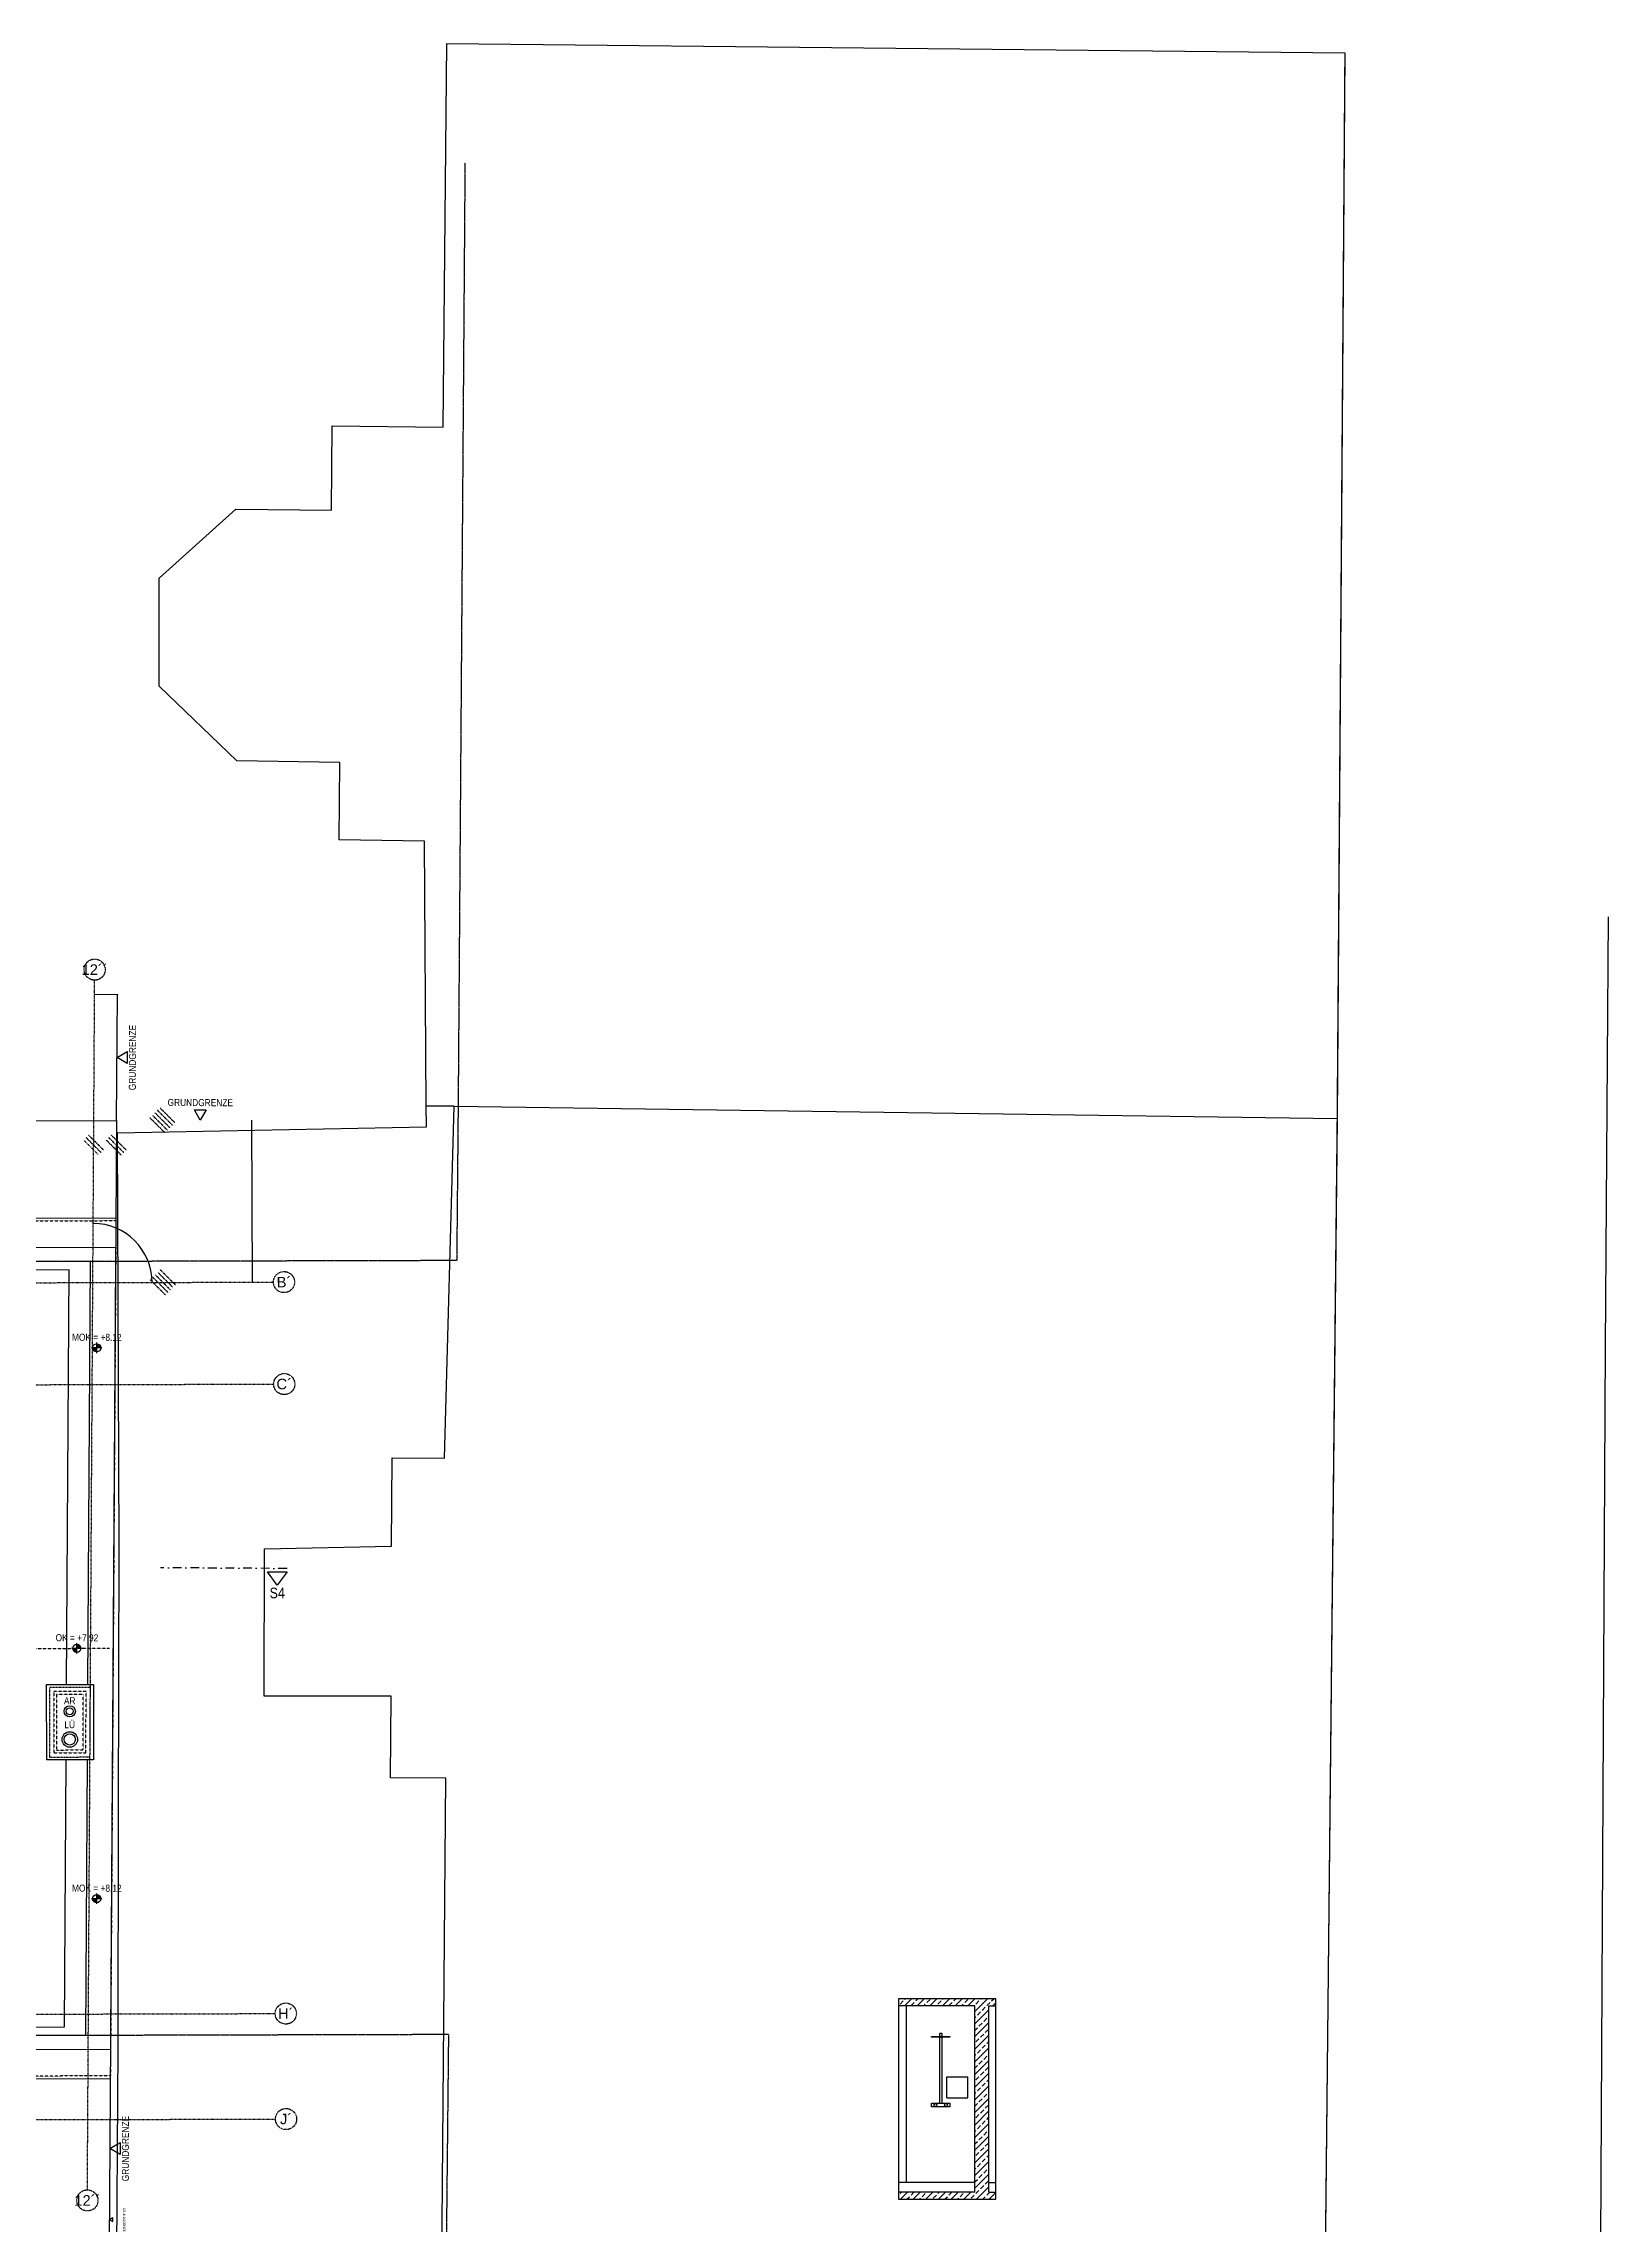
# Model space of a CAD drawing. Header units: millimetres. Extents: x -1798295 to -1733564, y -52013 to 52701.
# Drawn here: x -1756646 to -1734394, y 6764 to 37771 of the extents above; entities that cross this region are included whole.
import ezdxf
from ezdxf.enums import TextEntityAlignment as Align

# ---------------------------------------------------------------- set-up
doc = ezdxf.new("R2010")
doc.units = ezdxf.units.MM
for name, pattern in [('DASHDOT', [1, 0.5, -0.25, 0, -0.25]), ('HIDDEN2', [0.1875, 0.125, -0.0625]), ('STRICHLINIE', [0.75, 0.5, -0.25]), ('STRICHPUNKT', [1, 0.5, -0.25, 0, -0.25]), ('STRICHPUNKTX2', [2, 1, -0.5, 0, -0.5])]:
    doc.linetypes.add(name, pattern=pattern)
for name, color, linetype in [('01-ANS-G00-L03-M0', 8, 'Continuous'), ('01-BFL-G00-L03-M0', 10, 'Continuous'), ('01-HID-G00-L03-ENTWÄSSERUNG', 8, 'HIDDEN2'), ('01-SCH-G00-L03-M0', 8, 'STRICHPUNKTX2'), ('01-SYM-G00-L03-M0', 8, 'Continuous'), ('01-TXT---------M0', 1, 'Continuous'), ('02-ANS-G00-L03-M0', 8, 'Continuous'), ('02-AXO-G00-L03-M0', 8, 'STRICHPUNKT'), ('02-DIM-G00-L03-ACHSEN', 8, 'Continuous'), ('02-FIL-G00-L03-STB', 8, 'Continuous'), ('02-HID-G00-L03-M0', 8, 'HIDDEN2'), ('02-TWA-G00-L03-M0', 4, 'Continuous'), ('02-TWB-G00-L03-M0', 5, 'Continuous'), ('02-ZWA-G00-L03-M0', 2, 'Continuous'), ('03-SYM-G00-L03-M0', 8, 'Continuous'), ('07-TXT---------M0', 8, 'Continuous'), ('09-FIL-G00-L03-BLAU', 161, 'Continuous'), ('09-SYM-G00-L03-GEHSTEIG', 8, 'Continuous'), ('09-VER-G00-L03-GEBÄUDE', 5, 'Continuous'), ('09-VER-G00-L03-GRUNDSTÜCKSGRENZE', 161, 'Continuous')]:
    doc.layers.add(name, color=color, linetype=linetype)
doc.styles.add('ARIAL', font='arial.ttf', dxfattribs={"width": 0.85})
doc.styles.get("Standard").update_dxf_attribs({"font": 'arial.ttf'})
doc.dimstyles.new('pp chromy&schneider', dxfattribs={"dimscale": 0.005, "dimtxt": 25, "dimasz": 10, "dimexe": 0, "dimexo": 0, "dimgap": 5, "dimtad": 1, "dimdec": 1, "dimlfac": 100, "dimrnd": 0.1, "dimzin": 9, "dimdsep": 46, "dimtxsty": 'ARIAL', "dimblk": 'c&s kote', "dimcen": 0, "dimse1": 1, "dimse2": 1, "dimclrd": 8, "dimclrt": 8, "dimadec": 0, "dimazin": 0, "dimtfac": 0.75, "dimtdec": 1, "dimtix": 1, "dimtmove": 2, "dimatfit": 0, "dimldrblk": 'NONE', "dimfxl": 1, "dimtolj": 1, "dimlwd": -1, "dimarcsym": 0})

# ---------------------------------------------------------------- blocks, each defined once
blk = doc.blocks.new('01-HK3')
blk.add_lwpolyline([(0, 0), (0.042, 0.073), (-0.042, 0.073)], close=True)
at = {"color": 0, "style": 'ARIAL', "width": 0.85}
blk.add_attdef('HEIGHT', text='', height=0.05, dxfattribs=at).set_placement((0, 0.35), align=Align.TOP_CENTER)
blk = doc.blocks.new('schnittführung')
at = {"color": 4, "linetype": 'DASHDOT', "ltscale": 0.25}
blk.add_line((0.237, -0.138), (0.237, 1.662), dxfattribs=at)
blk.add_line((0.237, -0.138), (0.237, 1.662), dxfattribs=at)
blk.add_line((0.237, -0.138), (0.237, 1.662), dxfattribs=at)
at = {"color": 4}
blk.add_lwpolyline([(0.187, 0.138), (0.187, -0.138), (0, 0)], close=True, dxfattribs=at)
at = {"layer": '07-TXT---------M0', "color": 9, "style": 'ARIAL', "text_generation_flag": 6, "width": 0.85}
blk.add_attdef('SCHNITT', text='', height=0.15, rotation=270, dxfattribs=at).set_placement((-0.037, 0), align=Align.CENTER)
blk = doc.blocks.new('01-HK1')
for p, q in [((-0.001, -0.074), (-0.001, 0.074)), ((0.074, 0), (-0.075, 0))]:
    blk.add_line(p, q)
blk.add_circle((-0.001, 0), 0.0586)
for points in [[(-0.001, 0.059), (0.041, 0.041), (-0.001, 0)], [(-0.001, 0), (0.058, 0), (0.041, 0.041)], [(-0.059, 0), (-0.042, -0.041), (-0.001, 0)], [(-0.042, -0.041), (-0.001, -0.059), (-0.001, 0)]]:
    blk.add_solid(points)
at = {"layer": '01-TXT---------M0', "color": 8, "style": 'ARIAL', "width": 0.85}
blk.add_attdef('HEIGHT', text='', height=0.1, dxfattribs=at).set_placement((0, 0.2), align=Align.TOP_CENTER)
blk = doc.blocks.new('c&s kote')
at = {"color": 8}
for p, q in [((0, -2), (0, 2)), ((0, 2), (0, -2)), ((-2, 0), (2, 0)), ((2, 0), (-2, 0))]:
    blk.add_line(p, q, dxfattribs=at)
blk.add_circle((0, 0), 0.5, dxfattribs=at)
blk = doc.blocks.new('*D271')
at = {"layer": '02-DIM-G00-L03-ACHSEN', "color": 8, "transparency": 16777216}
blk.add_line((-1755921, 24255), (-1755597, 24253), dxfattribs=at)
at = {"layer": '02-DIM-G00-L03-ACHSEN', "color": 0, "lineweight": -2, "transparency": 16777216}
blk.add_line((-1755608, 22458), (-1755597, 24253), dxfattribs=at)
at = {"layer": 'Defpoints', "color": 0, "transparency": 16777216}
for p in [(-1755597, 24253), (-1755932, 22460), (-1755608, 22458)]:
    blk.add_point(p, dxfattribs=at)
at = {"layer": '02-DIM-G00-L03-ACHSEN', "color": 8, "transparency": 16777216, "xscale": 0.05, "yscale": 0.05, "zscale": 0.05}
for p, rotation in [((-1755921, 24255), 179.6291556232359), ((-1755597, 24253), 359.6291556232359)]:
    blk.add_blockref('c&s kote', p, dxfattribs=dict(at, rotation=rotation))
at = {"layer": '02-DIM-G00-L03-ACHSEN', "color": 8, "transparency": 16777216, "insert": (-1755759, 24254), "char_height": 0.125, "attachment_point": 5, "rotation": 359.6292, "style": 'ARIAL'}
blk.add_mtext('\\A1;32406.9', dxfattribs=at)
blk = doc.blocks.new('_None')
blk = doc.blocks.new('*D273')
at = {"layer": '02-DIM-G00-L03-ACHSEN', "color": 8, "transparency": 16777216}
blk.add_arc((-1755946, 20155), 842, 0.1457, 89.6521, dxfattribs=at)
at = {"layer": 'Defpoints', "color": 0, "transparency": 16777216}
for p in [(-1755920, 24455), (-1755217, 20576), (-1753378, 20161), (-1778696, 20098), (-1756024, 7254)]:
    blk.add_point(p, dxfattribs=at)
at = {"layer": '02-DIM-G00-L03-ACHSEN', "color": 8, "transparency": 16777216, "xscale": 0.05, "yscale": 0.05, "zscale": 0.05}
for p, rotation in [((-1755941, 20997), 179.6537659287485), ((-1755104, 20157), 270.1440047779029)]:
    blk.add_blockref('c&s kote', p, dxfattribs=dict(at, rotation=rotation))
at = {"layer": '02-DIM-G00-L03-ACHSEN', "color": 8, "transparency": 16777216, "insert": (-1755350, 20749), "char_height": 0.125, "attachment_point": 5, "rotation": 314.8989, "style": 'ARIAL'}
blk.add_mtext('\\A1;89.51°', dxfattribs=at)
blk = doc.blocks.new('*D274')
at = {"layer": '02-DIM-G00-L03-ACHSEN', "color": 8, "transparency": 16777216}
blk.add_arc((-1759834, 18695), 501, 0.148, 90.1366, dxfattribs=at)
at = {"layer": 'Defpoints', "color": 0, "transparency": 16777216}
for p in [(-1759848, 24445), (-1759400, 18947), (-1778703, 18648), (-1753374, 18711), (-1759805, 7245)]:
    blk.add_point(p, dxfattribs=at)
at = {"layer": '02-DIM-G00-L03-ACHSEN', "color": 8, "transparency": 16777216, "xscale": 0.05, "yscale": 0.05, "zscale": 0.05}
for p, rotation in [((-1759835, 19196), 180.139445120597), ((-1759333, 18696), 270.1451636696046)]:
    blk.add_blockref('c&s kote', p, dxfattribs=dict(at, rotation=rotation))
at = {"layer": '02-DIM-G00-L03-ACHSEN', "color": 8, "transparency": 16777216, "insert": (-1759480, 19050), "char_height": 0.125, "attachment_point": 5, "rotation": 315.1423, "style": 'ARIAL'}
blk.add_mtext('\\A1;90.00°', dxfattribs=at)
blk = doc.blocks.new('*D280')
at = {"layer": '02-DIM-G00-L03-ACHSEN', "color": 8, "transparency": 16777216}
blk.add_line((-1753678, 20160), (-1753684, 22466), dxfattribs=at)
at = {"layer": 'Defpoints', "color": 0, "transparency": 16777216}
for p in [(-1753684, 22466), (-1753384, 22466), (-1753378, 20161)]:
    blk.add_point(p, dxfattribs=at)
at = {"layer": '02-DIM-G00-L03-ACHSEN', "color": 8, "transparency": 16777216, "xscale": 0.05, "yscale": 0.05, "zscale": 0.05}
for p, rotation in [((-1753684, 22466), 90.14228379364236), ((-1753678, 20160), 270.1422837936424)]:
    blk.add_blockref('c&s kote', p, dxfattribs=dict(at, rotation=rotation))
at = {"layer": '02-DIM-G00-L03-ACHSEN', "color": 8, "transparency": 16777216, "insert": (-1753681, 21313), "char_height": 0.125, "attachment_point": 5, "rotation": 270.1423, "style": 'ARIAL'}
blk.add_mtext('\\A1;230', dxfattribs=at)
blk = doc.blocks.new('03-rar')
blk.add_circle((0, 0), 0.05)
at = {"layer": '01-TXT---------M0', "color": 8, "style": 'ARIAL', "width": 0.85}
blk.add_attdef('RR', text='', height=0.1, dxfattribs=at).set_placement((0, 0.1), align=Align.CENTER)

msp = doc.modelspace()

# ---------------------------------------------------------------- hatches: boundary and pattern name
at = {"layer": '02-FIL-G00-L03-STB', "true_color": 0x636466}
h = msp.add_hatch(dxfattribs=at)
h.set_pattern_fill('ANSI33', color=251, scale=20, angle=107.04654197, style=0)
h.set_pattern_definition([(45, (-1823605.96, -55861.87), (-89.80256, 89.80256), []), (45, (-1823516.16, -55861.87), (-89.80256, 89.80256), [63.5, -31.75])])
h.paths.add_polyline_path([(-1743203.3326, 9870.6935), (-1743103.3326, 9870.6935), (-1743103.3326, 9970.6935), (-1744487.4793, 9970.6935), (-1744487.4793, 9870.6935), (-1743403.3326, 9870.6935), (-1743403.3326, 7220.6935), (-1744487.4793, 7220.6935), (-1744487.4793, 7120.6935), (-1743103.3326, 7120.6935), (-1743103.3326, 7220.6935), (-1743203.3326, 7220.6935)])

# ---------------------------------------------------------------- linework, layer by layer
at = {"layer": '01-ANS-G00-L03-M0', "color": 251, "linetype": 'HIDDEN2', "true_color": 0x636466}
msp.add_lwpolyline([(-1756460.7177, 13508.3644), (-1756086.2764, 13509.2944), (-1756081.5257, 14299.3086), (-1756462.6798, 14298.3619), (-1756460.7177, 13508.3644)], dxfattribs=at)
at = {"layer": '01-BFL-G00-L03-M0', "color": 251, "linetype": 'HIDDEN2', "ltscale": 3, "true_color": 0x636466}
msp.add_lwpolyline([(-1738143.025, 37638.4474), (-1738253.0111, 22488.6272), (-1738439.9867, 4498.6082), (-1738443.3362, -26015.1962), (-1738435.9247, -32080.2872)], dxfattribs=at)
at = {"layer": '01-BFL-G00-L03-M0', "color": 251, "linetype": 'STRICHLINIE', "true_color": 0x636466}
msp.add_lwpolyline([(-1750654.6639, 36077.675), (-1750751.89, 22661.4468), (-1750772.0945, 20467.5163), (-1777974.9703, 20399.9512), (-1777964.7416, 22399.6277), (-1777946.5962, 36334.2496)], dxfattribs=at)
msp.add_lwpolyline([(-1750943.3324, -5191.8722), (-1781082.8688, -5191.8726), (-1781057.2717, 4161.1797), (-1781030.6604, 9392.3281), (-1750889.0218, 9467.1902), (-1750943.3353, 4241.3691), (-1750943.3324, -5191.8722)], close=True, dxfattribs=at)
at = {"layer": '01-HID-G00-L03-ENTWÄSSERUNG', "color": 251, "true_color": 0x636466}
msp.add_lwpolyline([(-1781002.4386, 14903.7967), (-1755707.5747, 14955.1897)], dxfattribs=at)
at = {"layer": '02-ANS-G00-L03-M0', "color": 251, "true_color": 0x636466}
for points in [[(-1781030.5706, 9392.3281), (-1774630.5903, 9408.2236), (-1774626.8648, 7908.2282), (-1766196.8908, 7929.1656), (-1766200.6163, 9429.161), (-1755692.5487, 9455.2598), (-1755621.3493, 20455.472), (-1778394.3565, 20398.9095), (-1778384.1382, 22400.8271), (-1780964.2727, 22381.0672)], [(-1778384.4791, 22440.8257), (-1777763.899, 22446.1151), (-1777771.1759, 21020.4591), (-1755617.3366, 21075.4336)], [(-1755620.0551, 20655.4246), (-1778193.3305, 20599.4094), (-1778184.1278, 22402.3589)], [(-1756320.6917, 14438.6653), (-1756285.2427, 20333.7554), (-1778497.1263, 20276.9087)], [(-1755984.5111, 20454.5189), (-1756020.6818, 14439.4105)], [(-1778547.6654, 9516.75), (-1774511.0017, 9528.4077), (-1774507.1632, 8028.5259), (-1766317.1885, 8048.8672), (-1766320.9126, 9548.8612), (-1756349.9471, 9573.5777), (-1756327.1261, 13368.6461)], [(-1756027.1162, 13369.3912), (-1756050.6588, 9454.3206)], [(-1744373.3326, 7360.6935), (-1744373.3326, 9870.6935)], [(-1743901.3326, 8485.6935), (-1743901.3326, 9424.1668), (-1743875.3326, 9424.1668), (-1743875.3326, 8485.6935)], [(-1781030.0739, 9192.3287), (-1774830.093, 9207.7275), (-1774826.3675, 7707.7321), (-1765996.3947, 7729.663), (-1766000.1202, 9229.6584), (-1755693.8435, 9255.206)], [(-1755696.562, 8835.2008), (-1765579.0784, 8810.7026), (-1765575.3528, 7310.7074), (-1775245.323, 7286.6903), (-1775249.0485, 8786.6856), (-1781029.0307, 8772.33)], [(-1743803.3326, 8560.6935), (-1743803.3326, 8860.6935)], [(-1743803.3326, 8860.6935), (-1743503.3326, 8860.6935)], [(-1743503.3326, 8560.6935), (-1743503.3326, 8860.6935)], [(-1743803.3326, 8560.6935), (-1743503.3326, 8560.6935)]]:
    msp.add_lwpolyline(points, dxfattribs=at)
for points in [[(-1756605.0742, 14437.959), (-1755938.0291, 14439.6158), (-1755935.3716, 13369.6191), (-1756602.4166, 13367.9623)], [(-1743888.3326, 9424.1668), (-1744018.3326, 9424.1668), (-1744018.3326, 9434.1668), (-1743758.3326, 9434.1668), (-1743758.3326, 9424.1668)], [(-1743901.3326, 9434.1668), (-1743901.3326, 9484.1668), (-1743875.3326, 9484.1668), (-1743875.3326, 9434.1668)], [(-1744018.3326, 8485.6935), (-1743758.3326, 8485.6935), (-1743758.3326, 8435.6935), (-1744018.3326, 8435.6935)]]:
    msp.add_lwpolyline(points, close=True, dxfattribs=at)
at = {"layer": '02-ANS-G00-L03-M0', "color": 251, "linetype": 'HIDDEN2', "ltscale": 0.2, "true_color": 0x636466}
for centre in [(-1743963.3326, 8460.6935), (-1743813.3326, 8460.6935)]:
    msp.add_circle(centre, 20, dxfattribs=at)
at = {"layer": '02-AXO-G00-L03-M0', "color": 251, "true_color": 0x636466}
msp.add_line((-1756023.887, 7254.43), (-1755920.4561, 24454.74), dxfattribs=at)
for points in [[(-1754778.7249, 22427.1641), (-1754990.8569, 22639.2962)], [(-1754920.1463, 22285.7428), (-1755132.2783, 22497.8748)], [(-1754884.7909, 22321.0981), (-1755096.9229, 22533.2301)], [(-1754849.4356, 22356.4535), (-1755061.5676, 22568.5855)], [(-1754814.0802, 22391.8088), (-1755026.2123, 22603.9408)], [(-1755863.8421, 21969.0771), (-1756075.9741, 22181.2091)], [(-1755828.4867, 22004.4324), (-1756040.6188, 22216.5645)], [(-1755793.1314, 22039.7878), (-1756005.2634, 22251.9198)], [(-1755539.9399, 21966.9806), (-1755752.072, 22179.1126)], [(-1755504.5846, 22002.336), (-1755716.7166, 22214.468)], [(-1755469.2293, 22037.6913), (-1755681.3613, 22249.8233)], [(-1778695.8955, 20098.1597), (-1753377.9971, 20161.0414), (-1753377.9971, 20161.0414)], [(-1754914.4204, 19980.3609), (-1755126.5524, 20192.4929)], [(-1754879.0651, 20015.7162), (-1755091.1971, 20227.8482)], [(-1754843.7097, 20051.0715), (-1755055.8418, 20263.2036)], [(-1754808.3544, 20086.4269), (-1755020.4864, 20298.5589)], [(-1754772.9991, 20121.7822), (-1754985.1311, 20333.9143)], [(-1778703.2968, 18648.1368), (-1753374.3958, 18711.0458), (-1753374.3958, 18711.0458)], [(-1781329.047, 9691.5877), (-1753352.1668, 9761.0734), (-1753352.1668, 9761.0734)], [(-1781336.7035, 8191.564), (-1753348.4413, 8261.0781), (-1753348.4413, 8261.0781)]]:
    msp.add_lwpolyline(points, dxfattribs=at)
for centre in [(-1755920.8286, 24604.7395), (-1753227.9975, 20161.4139), (-1753224.3962, 18711.4184), (-1753202.1673, 9761.446), (-1753198.4418, 8261.4506), (-1756023.5145, 7104.4305)]:
    msp.add_circle(centre, 150, dxfattribs=at)
at = {"layer": '02-HID-G00-L03-M0', "color": 251, "true_color": 0x636466}
msp.add_lwpolyline([(-1778384.1382, 22400.8271), (-1777804.1054, 22405.771), (-1777811.3811, 20980.3592), (-1755617.5955, 21035.4328), (-1755696.3031, 8875.2015), (-1765619.1776, 8850.6033), (-1765615.4521, 7350.608), (-1775205.4225, 7326.7895), (-1775209.148, 8826.7849), (-1781029.1301, 8812.3299)], dxfattribs=at)
at = {"layer": '02-HID-G00-L03-M0', "color": 251, "ltscale": 0.5, "true_color": 0x636466}
msp.add_lwpolyline([(-1756560.469, 13408.1163), (-1755986.8744, 13409.5409), (-1755980.9211, 14399.5588), (-1756562.9279, 14398.1133)], close=True, dxfattribs=at)
at = {"layer": '02-HID-G00-L03-M0', "color": 251, "true_color": 0x636466}
msp.add_lwpolyline([(-1756500.6182, 13468.2651), (-1756046.5156, 13469.393), (-1756041.2839, 14339.4087), (-1756502.779, 14338.2625)], close=True, dxfattribs=at)
at = {"layer": '02-TWA-G00-L03-M0', "color": 251, "true_color": 0x636466}
msp.add_lwpolyline([(-1743103.3326, 9970.6935), (-1744487.4793, 9970.6935), (-1744487.4793, 7220.6935), (-1744487.4793, 7120.6935), (-1743103.3326, 7120.6935)], close=True, dxfattribs=at)
for points in [[(-1743403.3326, 9870.6935), (-1744487.4793, 9870.6935)], [(-1743403.3326, 7220.6935), (-1743403.3326, 9870.6935)], [(-1743203.3326, 7220.6935), (-1743203.3326, 9870.6935)], [(-1743203.3326, 9870.6935), (-1743103.3326, 9870.6935)], [(-1743403.3326, 7220.6935), (-1744487.4793, 7220.6935)], [(-1743203.3326, 7220.6935), (-1743103.3326, 7220.6935)]]:
    msp.add_lwpolyline(points, dxfattribs=at)
at = {"layer": '02-TWB-G00-L03-M0', "color": 251, "true_color": 0x636466}
for points in [[(-1750810.3015, 22662.2544), (-1751206.3969, 22667.7311), (-1751230.6252, 26430.6919), (-1752445.5772, 26448.885), (-1752435.3699, 27549.5958), (-1753897.4523, 27571.4896), (-1755001.5926, 28634.2007), (-1755005.2685, 30171.355), (-1753913.8671, 31150.2013), (-1753913.8671, 31150.2013), (-1752550.7893, 31139.3068), (-1752540.7944, 32334.7566), (-1750965.9452, 32319.4162), (-1750912.8441, 37770.8101), (-1738143.025, 37638.4474), (-1738253.0111, 22488.6272)], [(-1750995.3425, 4308.3813), (-1755619.7468, 4291.2811), (-1755599.8246, 7105.8393), (-1755584.518, 9268.8615), (-1755580.1893, 12575.8313), (-1755573.1206, 16428.0908), (-1755596.6081, 22285.8229), (-1751200.8044, 22367.7833), (-1751206.3969, 22667.7311), (-1750810.3015, 22662.2544)], [(-1750810.3015, 22662.2544), (-1738253.0111, 22488.6272)], [(-1738253.0111, 22488.6272), (-1738439.9867, 4498.6082), (-1738508.4705, 4498.1386), (-1738507.5085, 4354.559), (-1750995.3425, 4308.3813)]]:
    msp.add_lwpolyline(points, dxfattribs=at)
at = {"layer": '02-ZWA-G00-L03-M0', "color": 251, "true_color": 0x636466}
for points in [[(-1743403.3326, 7360.6935), (-1744487.4793, 7360.6935)], [(-1743203.3326, 7360.6935), (-1743103.3326, 7360.6935)]]:
    msp.add_lwpolyline(points, dxfattribs=at)
at = {"layer": '03-SYM-G00-L03-M0', "color": 251, "true_color": 0x636466}
for centre, radius in [((-1756274.863, 14058.778), 80), ((-1756273.8695, 13658.7792), 110)]:
    msp.add_circle(centre, radius, dxfattribs=at)
at = {"layer": '09-SYM-G00-L03-GEHSTEIG', "color": 251, "true_color": 0x636466}
msp.add_lwpolyline([(-1736006.5625, -31285.034), (-1736017.0072, -26143.9704, 0.1867442349), (-1735091.5839, -25708.2411, 0.2242789699), (-1734710.5349, -24559.3635), (-1734662.6999, -15365.8412), (-1734622.7629, -10125.0916), (-1734622.7629, -10125.0916), (-1734622.7629, -10125.0916), (-1734565.3169, -3231.39), (-1734508.1224, 5617.4323), (-1734508.1224, 5617.4323), (-1734508.1224, 5617.4323), (-1734434.2485, 19239.4449), (-1734394.1817, 25354.7547)], format="xyb", dxfattribs=at)
at = {"layer": '09-VER-G00-L03-GEBÄUDE', "color": 251, "ltscale": 1, "true_color": 0x636466}
msp.add_lwpolyline([(-1750995.3425, 4308.3813), (-1750995.4057, 4467.9931), (-1750927.5244, 13108.8595), (-1751711.1246, 13115.0255), (-1751702.359, 14274.3673), (-1753509.8637, 14275.8741), (-1753503.9434, 16367.4562), (-1751699.0666, 16409.2169), (-1751690.9332, 17664.9049), (-1750943.3543, 17660.0627), (-1750810.3015, 22662.2544)], dxfattribs=at)
at = {"layer": '09-VER-G00-L03-GRUNDSTÜCKSGRENZE', "color": 251, "true_color": 0x636466}
msp.add_lwpolyline([(-1738443.3362, -26015.1962), (-1749606.4063, -25887.8999), (-1766101.6008, -25684.4748), (-1766009.1343, 4259.5436), (-1792927.1881, 4208.4721), (-1793057.1833, 4209.1356), (-1792974.6592, 20376.8239), (-1792964.8981, 22289.1605), (-1777971.1258, 22405.3561), (-1755608.3691, 22460.8982), (-1755726.0561, 4278.4007), (-1755591.8376, 4279.3082), (-1738443.3386, 4311.844)], close=True, dxfattribs=at)

# ---------------------------------------------------------------- block references
at = {"layer": '01-SCH-G00-L03-M0', "color": 251, "true_color": 0x636466}
ref = msp.add_blockref('schnittführung', (-1753323.5278, 15854.0873), dxfattribs=dict(at, xscale=999.9999999999995, yscale=999.9999999999995, zscale=999.9999999999995, rotation=89.707550018987))
ref.add_attrib('SCHNITT', 'S4', dxfattribs={"layer": '07-TXT---------M0', "color": 9, "height": 150, "rotation": 359.70755002, "style": 'ARIAL', "width": 0.85}).set_placement((-1753323.718, 15816.8285), align=Align.TOP_CENTER)
at = {"layer": '01-SYM-G00-L03-M0', "color": 251, "true_color": 0x636466, "xscale": 999.9999999999995, "yscale": 999.9999999999995, "zscale": 999.9999999999995, "rotation": 359.7075499985503}
for p, values in [((-1755890.4568, 19226.416), {'HEIGHT': 'MOK = +8.12'}), ((-1756173.3296, 14954.2427), {'HEIGHT': 'OK = +7.92'}), ((-1755890.4568, 11393.949), {'HEIGHT': 'MOK = +8.12'})]:
    msp.add_blockref('01-HK1', p, dxfattribs=at).add_auto_attribs(values)
at = {"layer": '02-DIM-G00-L03-ACHSEN', "color": 251, "true_color": 0x636466}
ref = msp.add_blockref('01-HK3', (-1755602.5799, 23355.3183), dxfattribs=dict(at, xscale=-2000.000000016161, yscale=2000.000000025193, zscale=2000, rotation=269.7075499997319))
ref.add_attrib('HEIGHT', 'GRUNDGRENZE', dxfattribs={"layer": '0', "color": 0, "extrusion": (0, 0, -1), "height": 100, "rotation": 90.29245, "style": 'ARIAL', "text_generation_flag": 4, "width": 0.85}).set_placement((1755302.5838, 23353.7871), align=Align.BOTTOM_CENTER)
ref = msp.add_blockref('01-HK3', (-1754419.6115, 22463.8503), dxfattribs=dict(at, xscale=-2000.000000016163, yscale=2000.000000025193, zscale=2000, rotation=359.7075292965939))
ref.add_attrib('HEIGHT', 'GRUNDGRENZE', dxfattribs={"layer": '0', "color": 0, "extrusion": (0, 0, -1), "height": 100, "rotation": 0.2924707, "style": 'ARIAL', "text_generation_flag": 2, "width": 0.85}).set_placement((1754418.0801, 22763.8464), align=Align.TOP_CENTER)
at = {"layer": '03-SYM-G00-L03-M0', "color": 251, "true_color": 0x636466, "xscale": 999.9999999999995, "yscale": 999.9999999999995, "zscale": 999.9999999999995, "rotation": 0.1423044203346037}
msp.add_blockref('03-rar', (-1756274.863, 14058.778), dxfattribs=at).add_auto_attribs({'RR': 'AR'})
at = {"layer": '03-SYM-G00-L03-M0', "color": 251, "true_color": 0x636466}
ref = msp.add_blockref('03-rar', (-1756273.8695, 13658.7792), dxfattribs=dict(at, xscale=1600.000000298865, yscale=1600.000000298865, zscale=1600.000000298865, rotation=0.1423044200789881))
ref.add_attrib('RR', 'LÜ', dxfattribs={"layer": '01-TXT---------M0', "color": 8, "height": 100, "rotation": 0.14230442, "style": 'ARIAL', "width": 0.85}).set_placement((-1756274.2669, 13818.7787), align=Align.CENTER)
at = {"layer": '09-FIL-G00-L03-BLAU', "color": 251, "true_color": 0x636466}
ref = msp.add_blockref('01-HK3', (-1755702.9928, 7841.6605), dxfattribs=dict(at, xscale=-2000.000000016161, yscale=2000.000000025193, zscale=2000, rotation=270.0000006670173))
ref.add_attrib('HEIGHT', 'GRUNDGRENZE', dxfattribs={"layer": '0', "color": 0, "extrusion": (0, 0, -1), "height": 100, "rotation": 89.99999933, "style": 'ARIAL', "text_generation_flag": 4, "width": 0.85}).set_placement((1755402.9928, 7841.6605), align=Align.BOTTOM_CENTER)
at = {"layer": '09-FIL-G00-L03-BLAU', "color": 251, "true_color": 0x636466, "xscale": 640.0000009155387, "yscale": 640.0000008864747, "zscale": 640.0000009004616, "rotation": 270.0000007120257}
msp.add_blockref('01-HK3', (-1755709.539, 6830.2754), dxfattribs=at).add_auto_attribs({'HEIGHT': 'GRUNDGRENZE'})

# ---------------------------------------------------------------- texts
at = {"layer": '02-AXO-G00-L03-M0', "color": 251, "true_color": 0x636466, "char_height": 150, "width": 246.7, "attachment_point": 5}
for s, insert, rotation in [('{\\fArial|b0|i0|c0|p34;12´´}', (-1755920.8286, 24604.7395), 0.1423044), ('{\\fArial|b0|i0|c0|p34;B´}', (-1753227.9975, 20161.4139), 0.14235001), ('{\\fArial|b0|i0|c0|p34;C´}', (-1753224.3962, 18711.4184), 0.14235001), ('{\\fArial|b0|i0|c0|p34;H´}', (-1753202.1673, 9761.446), 0.14235001), ('{\\fArial|b0|i0|c0|p34;J´}', (-1753198.4418, 8261.4506), 0.14235001), ('{\\fArial|b0|i0|c0|p34;12´´}', (-1756023.5145, 7104.4305), 0.1423044)]:
    msp.add_mtext(s, dxfattribs=dict(at, insert=insert, rotation=rotation))

# ---------------------------------------------------------------- dimensions: what is measured, and where the dimension line sits
at = {"layer": '02-DIM-G00-L03-ACHSEN', "color": 251, "true_color": 0x636466}
for base, line1, line2, picture, middle in [((-1759400.3856, 18946.5621), ((-1778703.2968, 18648.1368), (-1753374.3958, 18711.0458)), ((-1759805.1719, 7245.0385), (-1759847.8912, 24444.9854)), '*D274', (-1759480.193, 19050.1802)), ((-1755216.6312, 20575.6058), ((-1778695.8955, 20098.1597), (-1753377.9971, 20161.0414)), ((-1756023.887, 7254.43), (-1755920.4561, 24454.74)), '*D273', (-1755349.5371, 20749.3366))]:
    dim = msp.add_angular_dim_2l(base=base, line1=line1, line2=line2, dimstyle='pp chromy&schneider', override={"dimzin": 8, "dimadec": 2}, dxfattribs=at)
    dim.commit()
    dim.dimension.update_dxf_attribs({"geometry": picture, "text_midpoint": middle})
dim = msp.add_aligned_dim(p1=(-1755932.4505, 22460.0933), p2=(-1755608.3879, 22457.9958), distance=1794.6827, dimstyle='pp chromy&schneider', override={"dimzin": 8, "dimse2": 0}, dxfattribs=at)
dim.commit()
dim.dimension.update_dxf_attribs({"geometry": '*D271', "text_midpoint": (-1755758.8027, 24253.7785)})
dim = msp.add_aligned_dim(p1=(-1753377.9971, 20161.0414), p2=(-1753383.7221, 22466.4227), distance=300.0014, text='230', dimstyle='pp chromy&schneider', override={"dimzin": 8}, dxfattribs=at)
dim.commit()
dim.dimension.update_dxf_attribs({"geometry": '*D280', "text_midpoint": (-1753680.7712, 21312.9873)})

doc.saveas('drawing.dxf')
